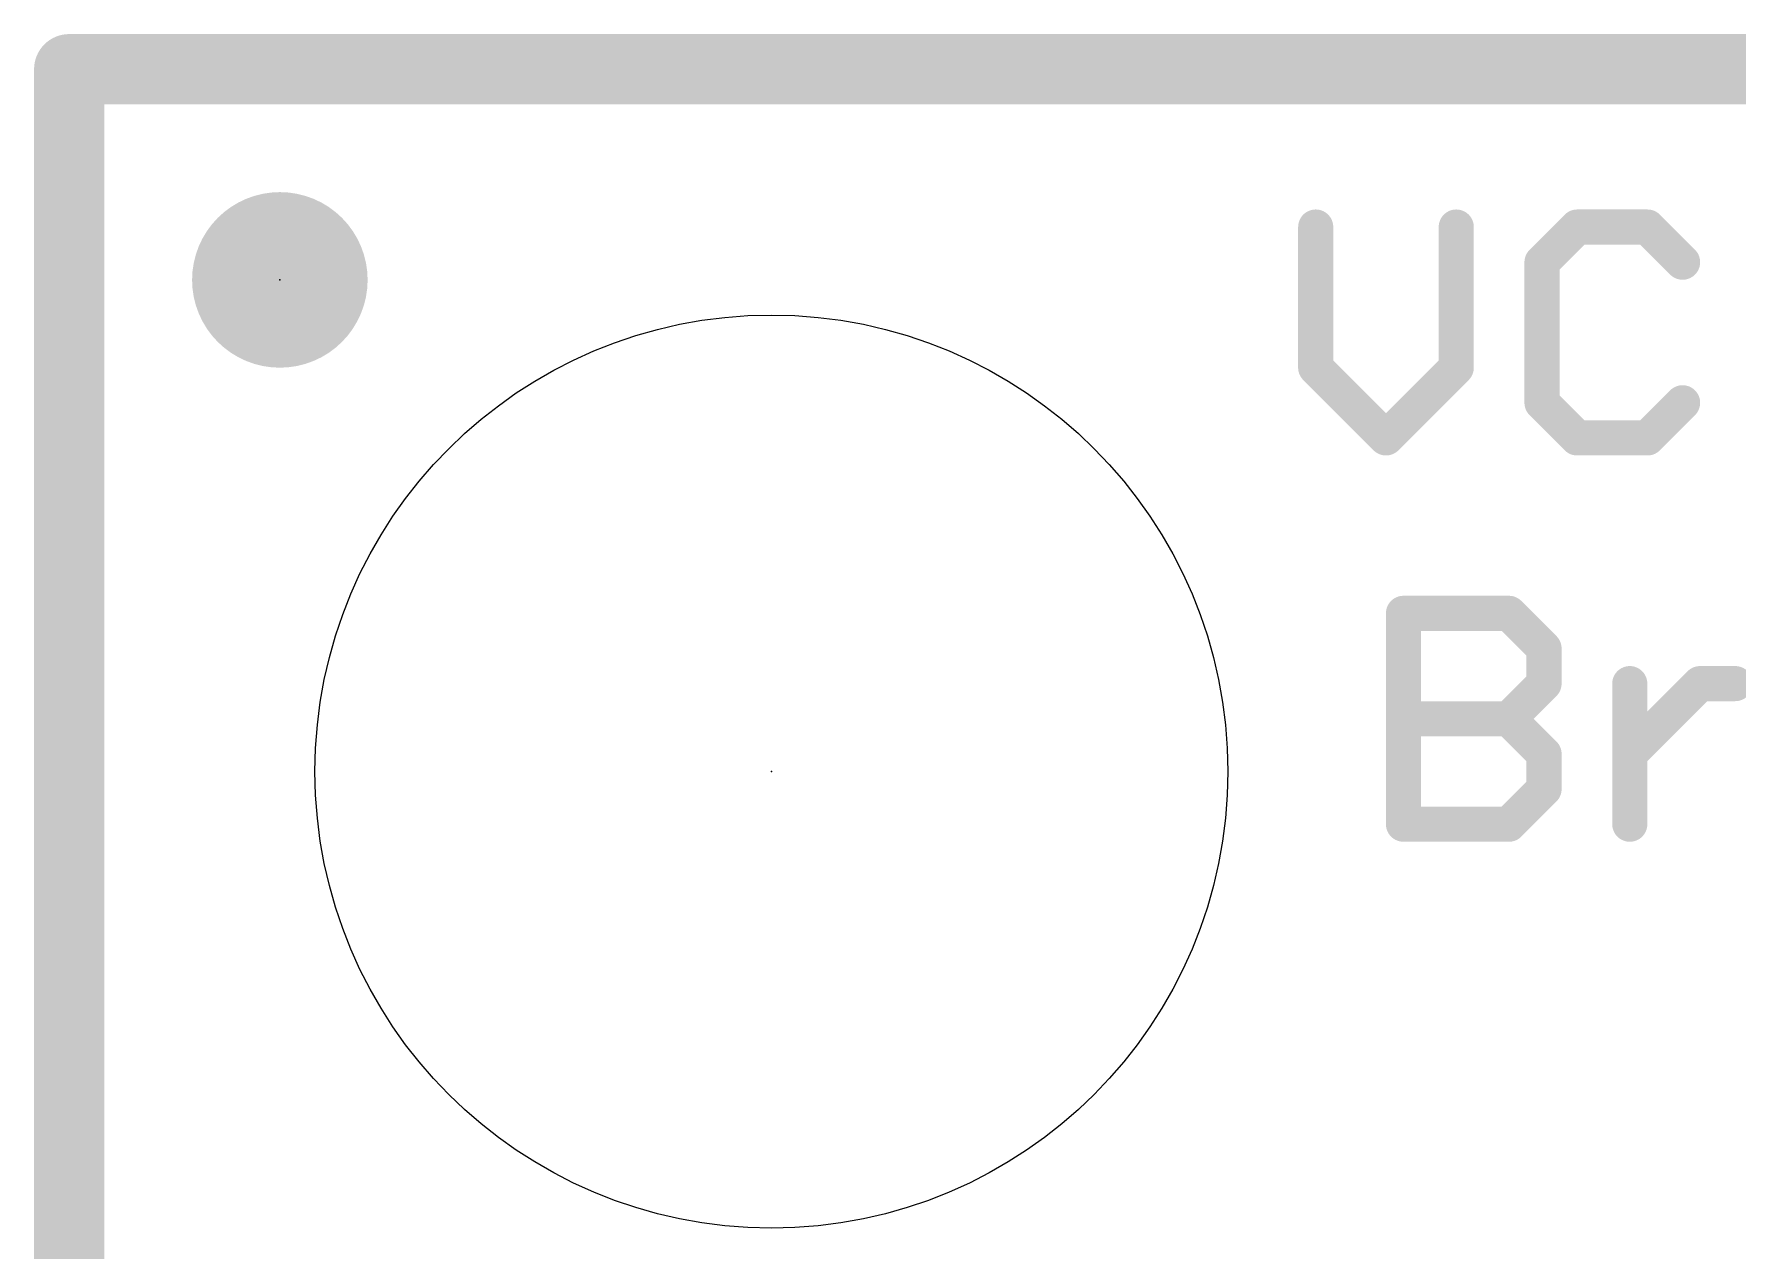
# Model space of a CAD drawing. Extents: x -8.9 to 15.4, y -3.8 to 15.4.
# Drawn here: x -0.13 to 6.04, y 10.97 to 15.37 of the extents above; entities that cross this region are included whole.
import ezdxf

# ---------------------------------------------------------------- set-up
doc = ezdxf.new("R2010")
doc.units = 0
for name, color, linetype in [('1', 12, 'CONTINUOUS'), ('16', 132, 'CONTINUOUS'), ('20', 53, 'CONTINUOUS'), ('21', 41, 'CONTINUOUS'), ('23', 53, 'CONTINUOUS')]:
    doc.layers.add(name, color=color, linetype=linetype)

# ---------------------------------------------------------------- blocks, each defined once
blk = doc.blocks.new('PIE')
at = {"const_width": 0.5}
blk.add_lwpolyline([(0, -0.25, 1), (0, 0.25, 1), (0, -0.25)], format="xyb", dxfattribs=at)

msp = doc.modelspace()

# ---------------------------------------------------------------- linework, layer by layer
at = {"layer": '1', "const_width": 0.254}
for points in [[(0, 0), (0, 15.24)], [(0, 15.24), (15.24, 15.24)]]:
    msp.add_lwpolyline(points, dxfattribs=at)
at = {"layer": '1', "const_width": 0.127}
for points in [[(0.0635, 15.24, 1), (-0.0635, 15.24)], [(0, 15.3035, 1), (0, 15.1765)]]:
    msp.add_lwpolyline(points, format="xyb", dxfattribs=at)
at = {"layer": '16', "const_width": 0.254}
for points in [[(0, 0), (0, 15.24)], [(0, 15.24), (15.24, 15.24)]]:
    msp.add_lwpolyline(points, dxfattribs=at)
at = {"layer": '16', "const_width": 0.127}
for points in [[(0.0635, 15.24, 1), (-0.0635, 15.24)], [(0, 15.3035, 1), (0, 15.1765)]]:
    msp.add_lwpolyline(points, format="xyb", dxfattribs=at)
at = {"layer": '20', "const_width": 0.2032}
for points in [[(0, 0), (0, 15.24)], [(0, 15.24), (15.24, 15.24)]]:
    msp.add_lwpolyline(points, dxfattribs=at)
at = {"layer": '20', "const_width": 0.1016}
for points in [[(0.0508, 15.24, 1), (-0.0508, 15.24)], [(0, 15.2908, 1), (0, 15.1892)]]:
    msp.add_lwpolyline(points, format="xyb", dxfattribs=at)
at = {"layer": '20'}
msp.add_circle((2.54, 12.7), 1.651, dxfattribs=at)
at = {"layer": '21', "const_width": 0.127}
for points in [[(4.5085, 14.6692), (4.5085, 14.1607)], [(5.0169, 14.1607), (5.0169, 14.6692)], [(5.4542, 14.6692), (5.3271, 14.542)], [(5.7084, 14.6692), (5.4542, 14.6692)], [(5.8355, 14.542), (5.7084, 14.6692)], [(5.3271, 14.542), (5.3271, 14.0336)], [(4.5085, 14.1607), (4.7627, 13.9065)], [(4.7627, 13.9065), (5.0169, 14.1607)], [(5.3271, 14.0336), (5.4542, 13.9065)], [(5.7084, 13.9065), (5.8355, 14.0336)], [(5.4542, 13.9065), (5.7084, 13.9065)], [(4.826, 12.5095), (4.826, 13.2721)], [(4.826, 13.2721), (5.2073, 13.2721)], [(5.2073, 13.2721), (5.3344, 13.145)], [(5.3344, 13.145), (5.3344, 13.0179)], [(5.3344, 13.0179), (5.2073, 12.8908)], [(5.6446, 12.5095), (5.6446, 13.0179)], [(5.6446, 12.7637), (5.8988, 13.0179)], [(5.8988, 13.0179), (6.0259, 13.0179)], [(4.826, 12.8908), (5.2073, 12.8908)], [(5.2073, 12.8908), (5.3344, 12.7637)], [(5.3344, 12.7637), (5.3344, 12.6366)], [(5.3344, 12.6366), (5.2073, 12.5095)], [(5.2073, 12.5095), (4.826, 12.5095)]]:
    msp.add_lwpolyline(points, dxfattribs=at)
at = {"layer": '21', "const_width": 0.0635}
for points in [[(4.5403, 14.6692, 1), (4.4768, 14.6692)], [(5.0487, 14.6692, 1), (4.9852, 14.6692)], [(5.4542, 14.7009, 1), (5.4542, 14.6374)], [(5.4766, 14.6467, 1), (5.4317, 14.6916)], [(5.7309, 14.6916, 1), (5.686, 14.6467)], [(5.7084, 14.6374, 1), (5.7084, 14.7009)], [(5.3588, 14.542, 1), (5.2953, 14.542)], [(5.3046, 14.5645, 1), (5.3495, 14.5196)], [(5.8131, 14.5196, 1), (5.858, 14.5645)], [(4.531, 14.1832, 1), (4.486, 14.1383)], [(4.4768, 14.1607, 1), (4.5403, 14.1607)], [(4.9852, 14.1607, 1), (5.0487, 14.1607)], [(5.0394, 14.1383, 1), (4.9945, 14.1832)], [(5.3495, 14.0561, 1), (5.3046, 14.0112)], [(5.2953, 14.0336, 1), (5.3588, 14.0336)], [(5.858, 14.0112, 1), (5.8131, 14.0561)], [(4.7403, 13.929, 1), (4.7852, 13.884)], [(4.7403, 13.884, 1), (4.7852, 13.929)], [(5.4542, 13.9383, 1), (5.4542, 13.8748)], [(5.4317, 13.884, 1), (5.4766, 13.929)], [(5.686, 13.929, 1), (5.7309, 13.884)], [(5.7084, 13.8748, 1), (5.7084, 13.9383)], [(4.826, 13.3039, 1), (4.826, 13.2404)], [(4.8578, 13.2721, 1), (4.7943, 13.2721)], [(5.2298, 13.2946, 1), (5.1849, 13.2497)], [(5.2073, 13.2404, 1), (5.2073, 13.3039)], [(5.3662, 13.145, 1), (5.3027, 13.145)], [(5.312, 13.1226, 1), (5.3569, 13.1675)], [(5.3569, 12.9955, 1), (5.312, 13.0404)], [(5.6763, 13.0179, 1), (5.6128, 13.0179)], [(5.8988, 13.0497, 1), (5.8988, 12.9862)], [(5.9212, 12.9955, 1), (5.8763, 13.0404)], [(6.0259, 12.9862, 1), (6.0259, 13.0497)], [(5.3027, 13.0179, 1), (5.3662, 13.0179)], [(4.826, 12.9226, 1), (4.826, 12.8591)], [(5.2298, 12.9133, 1), (5.1849, 12.8684)], [(5.1849, 12.9133, 1), (5.2298, 12.8684)], [(5.2073, 12.8591, 1), (5.2073, 12.9226)], [(5.3662, 12.7637, 1), (5.3027, 12.7637)], [(5.312, 12.7413, 1), (5.3569, 12.7862)], [(5.6221, 12.7862, 1), (5.667, 12.7413)], [(5.3569, 12.6142, 1), (5.312, 12.6591)], [(5.3027, 12.6366, 1), (5.3662, 12.6366)], [(4.826, 12.5413, 1), (4.826, 12.4778)], [(5.2073, 12.4778, 1), (5.2073, 12.5413)], [(4.7943, 12.5095, 1), (4.8578, 12.5095)], [(5.1849, 12.532, 1), (5.2298, 12.487)], [(5.6128, 12.5095, 1), (5.6763, 12.5095)]]:
    msp.add_lwpolyline(points, format="xyb", dxfattribs=at)
at = {"layer": '23'}
for p in [(0.762, 14.478), (2.54, 12.7)]:
    msp.add_point(p, dxfattribs=at)

# ---------------------------------------------------------------- block references
at = {"layer": '1', "xscale": 0.635, "yscale": 0.635}
msp.add_blockref('PIE', (0.762, 14.478), dxfattribs=at)

doc.saveas('drawing.dxf')
